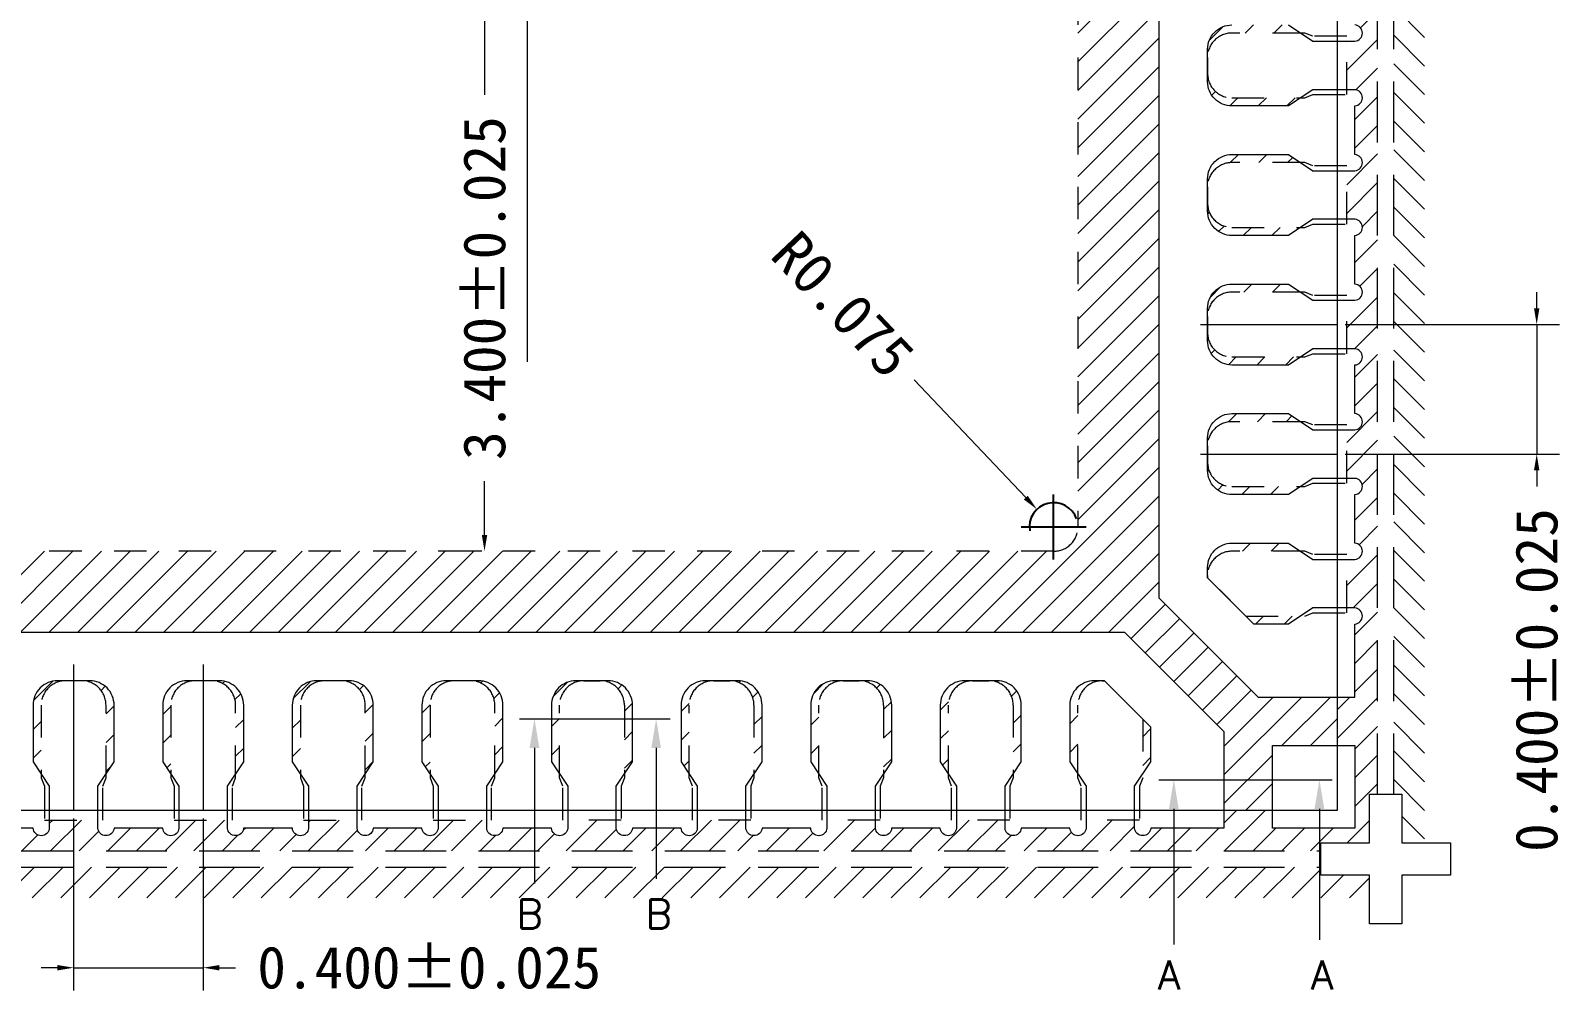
# Model space of a CAD drawing. Extents: x 553.6 to 563.5, y -9.7 to 4.9.
# Drawn here: x 556.62 to 561.354, y -2.528 to 0.451 of the extents above; entities that cross this region are included whole.
import ezdxf

# ---------------------------------------------------------------- set-up
doc = ezdxf.new("R2010")
doc.units = 0
doc.header["$LTSCALE"] = 5
doc.header["$MEASUREMENT"] = 0
doc.header["$PDMODE"] = 3
doc.linetypes.add('HIDDEN', pattern=[0.375, 0.25, -0.125])
doc.layers.get('Defpoints').update_dxf_attribs({"linetype": 'CONTINUOUS'})
for name, color, linetype in [('1', 7, 'CONTINUOUS'), ('1D', 4, 'CONTINUOUS'), ('center', 1, 'CONTINUOUS'), ('ETCH', 4, 'CONTINUOUS'), ('PKG', 2, 'CONTINUOUS'), ('标注', 4, 'CONTINUOUS')]:
    doc.layers.add(name, color=color, linetype=linetype)
doc.layers.add('标注线', color=3, linetype='CONTINUOUS', lineweight=18)
doc.styles.add('SIMPLEX', font='SIMPLEX')
doc.styles.get("Standard").update_dxf_attribs({"font": 'romans.shx', "bigfont": 'bigfont.shx'})
doc.styles.add('宋体', font='SimSun.ttf')
doc.dimstyles.new('副本Standard', dxfattribs={"dimtxt": 0.05, "dimasz": 0.05, "dimexe": 0.07, "dimexo": 0.07, "dimgap": 0.07, "dimtad": 1, "dimzin": 1, "dimdsep": 46, "dimtxsty": 'SIMPLEX', "dimcen": 0.1, "dimclrd": 256, "dimclre": 256, "dimclrt": 256, "dimadec": 0, "dimazin": 0, "dimtfac": 1, "dimtofl": 0, "dimtmove": 0, "dimatfit": 0, "dimfxl": 1, "dimlwd": -1, "dimlwe": -1, "dimarcsym": 0})
pattern_1 = [(45, (558.63867, 2.778785), (-0.0441942, 0.0441942), [])]
pattern_2 = [(45, (0, -16.942516), (-0.044194174, 0.044194174), [])]

# ---------------------------------------------------------------- blocks, each defined once
blk = doc.blocks.new('*D19')
at = {"layer": 'Defpoints', "color": 0, "transparency": 16777216}
for p in [(3377.9539, -258.3954), (3377.9539, -258.7954), (3378.5699, -258.7954)]:
    blk.add_point(p, dxfattribs=at)
at = {"layer": '标注', "lineweight": 0, "transparency": 16777216}
for p, q in [((3378.5699, -258.3454), (3378.5699, -258.2954)), ((3377.9789, -258.3954), (3378.6399, -258.3954)), ((3378.5699, -258.3954), (3378.5699, -258.7954)), ((3377.9789, -258.7954), (3378.6399, -258.7954)), ((3378.5699, -258.8454), (3378.5699, -258.8954))]:
    blk.add_line(p, q, dxfattribs=at)
at = {"layer": '标注', "transparency": 16777216}
for points in [[(3378.5615, -258.3454), (3378.5782, -258.3454), (3378.5699, -258.3954)], [(3378.5782, -258.8454), (3378.5615, -258.8454), (3378.5699, -258.7954)]]:
    blk.add_solid(points, dxfattribs=at)
at = {"layer": '标注', "lineweight": 0, "transparency": 16777216, "insert": (3378.5699, -259.493), "char_height": 0.13, "attachment_point": 5, "rotation": 90, "style": '宋体'}
blk.add_mtext('0.400%%P0.025', dxfattribs=at)
blk = doc.blocks.new('*D29')
at = {"layer": 'Defpoints', "color": 0, "transparency": 16777216}
for p in [(3374.0539, -259.8954), (3374.4539, -259.8954), (3374.4539, -260.3812)]:
    blk.add_point(p, dxfattribs=at)
at = {"layer": '标注', "lineweight": 0, "transparency": 16777216}
for p, q in [((3374.0539, -259.9204), (3374.0539, -260.4512)), ((3374.4539, -259.9204), (3374.4539, -260.4512)), ((3374.0039, -260.3812), (3373.9539, -260.3812)), ((3374.0539, -260.3812), (3374.4539, -260.3812)), ((3374.5039, -260.3812), (3374.5539, -260.3812))]:
    blk.add_line(p, q, dxfattribs=at)
at = {"layer": '标注', "transparency": 16777216}
for points in [[(3374.0039, -260.3896), (3374.0039, -260.3729), (3374.0539, -260.3812)], [(3374.5039, -260.3729), (3374.5039, -260.3896), (3374.4539, -260.3812)]]:
    blk.add_solid(points, dxfattribs=at)
at = {"layer": '标注', "lineweight": 0, "transparency": 16777216, "insert": (3375.1515, -260.3812), "char_height": 0.13, "attachment_point": 5, "style": '宋体'}
blk.add_mtext('0.400%%P0.025', dxfattribs=at)
blk = doc.blocks.new('*D32')
at = {"layer": 'Defpoints', "color": 0, "transparency": 16777216}
for p in [(3375.3501, -255.6954), (3375.3222, -259.0954), (3375.3384, -259.0954)]:
    blk.add_point(p, dxfattribs=at)
at = {"layer": '标注', "lineweight": 0, "transparency": 16777216}
for p, q in [((3375.3251, -255.6954), (3375.2522, -255.6954)), ((3375.3222, -255.7454), (3375.3222, -257.6863)), ((3375.3222, -259.0454), (3375.3222, -258.8794)), ((3375.3134, -259.0954), (3375.2522, -259.0954))]:
    blk.add_line(p, q, dxfattribs=at)
at = {"layer": '标注', "transparency": 16777216}
for points in [[(3375.3305, -255.7454), (3375.3139, -255.7454), (3375.3222, -255.6954)], [(3375.3139, -259.0454), (3375.3305, -259.0454), (3375.3222, -259.0954)]]:
    blk.add_solid(points, dxfattribs=at)
at = {"layer": '标注', "lineweight": 0, "transparency": 16777216, "insert": (3375.3222, -258.2828), "char_height": 0.13, "attachment_point": 5, "rotation": 90, "style": '宋体'}
blk.add_mtext('\\A1;3.400%%p0.025', dxfattribs=at)
blk = doc.blocks.new('*D33')
at = {"layer": 'Defpoints', "color": 0, "transparency": 16777216}
for p in [(3377.0273, -258.966), (3377.0789, -259.0204)]:
    blk.add_point(p, dxfattribs=at)
at = {"layer": '标注', "lineweight": 0, "transparency": 16777216}
blk.add_line((3376.6483, -258.5661), (3376.9929, -258.9297), dxfattribs=at)
at = {"layer": '标注', "transparency": 16777216}
for p, q in [((3377.0789, -259.1204), (3377.0789, -258.9204)), ((3376.9789, -259.0204), (3377.1789, -259.0204))]:
    blk.add_line(p, q, dxfattribs=at)
blk.add_arc((3377.0789, -259.0204), 0.075, 19.1881, 189.0986, dxfattribs=at)
blk.add_solid([(3376.9869, -258.9354), (3376.9989, -258.924), (3377.0273, -258.966)], dxfattribs=at)
at = {"layer": '标注', "lineweight": 0, "transparency": 16777216, "insert": (3376.428, -258.3337), "char_height": 0.13, "attachment_point": 5, "rotation": 313.4623, "style": '宋体'}
blk.add_mtext('R0.075', dxfattribs=at)

msp = doc.modelspace()

# ---------------------------------------------------------------- hatches: boundary and pattern name
at = {"layer": 'ETCH', "lineweight": 0}
h = msp.add_hatch(dxfattribs=at)
h.set_pattern_fill('ANSI31', color=256, scale=0.5)
h.set_pattern_definition(pattern_2)
h.paths.add_polyline_path([(555.5277, -1.9065), (555.5527, -1.9065), (555.5527, -2.0565), (555.7027, -2.0565), (555.7027, -2.0815), (560.6027, -2.0815), (560.6027, -2.0565), (560.7527, -2.0565), (560.7527, -1.9065), (560.7777, -1.9065), (560.7777, 2.9935), (560.7527, 2.9935), (560.7527, 3.1435), (560.6027, 3.1435), (560.6027, 3.1685), (555.7027, 3.1685), (555.7027, 3.1435), (555.5527, 3.1435), (555.5527, 2.9935), (555.5277, 2.9935)])
h.paths.add_polyline_path([(555.5977, 1.4685, 0.926625), (555.5977, 1.4187), (555.5977, 1.2684, 0.926625), (555.5977, 1.2185), (555.6227, 1.2185), (555.6227, 1.0685), (555.5977, 1.0685, 0.926625), (555.5977, 1.0187), (555.5977, 0.8684, 0.926625), (555.5977, 0.8185), (555.6227, 0.8185), (555.6227, 0.6685), (555.5977, 0.6685, 0.926625), (555.5977, 0.6187), (555.5977, 0.4684, 0.926625), (555.5977, 0.4185), (555.6227, 0.4185), (555.6227, 0.2685), (555.5977, 0.2685, 0.926625), (555.5977, 0.2187), (555.5977, 0.0684, 0.926625), (555.5977, 0.0185), (555.6227, 0.0185), (555.6227, -0.1315), (555.5977, -0.1315, 0.926625), (555.5977, -0.1813), (555.5977, -0.3316, 0.926625), (555.5977, -0.3815), (555.6227, -0.3815), (555.6227, -0.5315), (555.5977, -0.5315, 0.926625), (555.5977, -0.5813), (555.5977, -0.7316, 0.926625), (555.5977, -0.7815), (555.6227, -0.7815), (555.6227, -0.9315), (555.5977, -0.9315, 0.926625), (555.5977, -0.9813), (555.5977, -1.1316, 0.926625), (555.5977, -1.1815), (555.6227, -1.1815), (555.6227, -1.3315), (555.5977, -1.3315, 0.926625), (555.5977, -1.3813), (555.5977, -1.6065), (555.6527, -1.6065), (555.6527, -1.7565), (555.5977, -1.7565), (555.5977, -2.0115), (555.8527, -2.0115), (555.8527, -1.9565), (556.0027, -1.9565), (556.0027, -2.0115), (556.2278, -2.0115, 0.926625), (556.2777, -2.0115), (556.2777, -1.9865), (556.4277, -1.9865), (556.4277, -2.0115, 0.926625), (556.4775, -2.0115), (556.6278, -2.0115, 0.926625), (556.6777, -2.0115), (556.6777, -1.9865), (556.8277, -1.9865), (556.8277, -2.0115, 0.926625), (556.8775, -2.0115), (557.0278, -2.0115, 0.926625), (557.0777, -2.0115), (557.0777, -1.9865), (557.2277, -1.9865), (557.2277, -2.0115, 0.926625), (557.2775, -2.0115), (557.4278, -2.0115, 0.926625), (557.4777, -2.0115), (557.4777, -1.9865), (557.6277, -1.9865), (557.6277, -2.0115, 0.926625), (557.6775, -2.0115), (557.8278, -2.0115, 0.926625), (557.8777, -2.0115), (557.8777, -1.9865), (558.0277, -1.9865), (558.0277, -2.0115, 0.926625), (558.0775, -2.0115), (558.2278, -2.0115, 0.926625), (558.2777, -2.0115), (558.2777, -1.9865), (558.4277, -1.9865), (558.4277, -2.0115, 0.926625), (558.4775, -2.0115), (558.6278, -2.0115, 0.926625), (558.6777, -2.0115), (558.6777, -1.9865), (558.8277, -1.9865), (558.8277, -2.0115, 0.926625), (558.8775, -2.0115), (559.0278, -2.0115, 0.926625), (559.0777, -2.0115), (559.0777, -1.9865), (559.2277, -1.9865), (559.2277, -2.0115, 0.926625), (559.2775, -2.0115), (559.4278, -2.0115, 0.926625), (559.4777, -2.0115), (559.4777, -1.9865), (559.6277, -1.9865), (559.6277, -2.0115, 0.926625), (559.6775, -2.0115), (559.8278, -2.0115, 0.926625), (559.8777, -2.0115), (559.8777, -1.9865), (560.0277, -1.9865), (560.0277, -2.0115, 0.926625), (560.0775, -2.0115), (560.3027, -2.0115), (560.3027, -1.9565), (560.4527, -1.9565), (560.4527, -2.0115), (560.7077, -2.0115), (560.7077, -1.7565), (560.6527, -1.7565), (560.6527, -1.6065), (560.7077, -1.6065), (560.7077, -1.3813, 0.926625), (560.7077, -1.3315), (560.6827, -1.3315), (560.6827, -1.1815), (560.7077, -1.1815, 0.926625), (560.7077, -1.1316), (560.7077, -0.9813, 0.926625), (560.7077, -0.9315), (560.6827, -0.9315), (560.6827, -0.7815), (560.7077, -0.7815, 0.926625), (560.7077, -0.7316), (560.7077, -0.5813, 0.926625), (560.7077, -0.5315), (560.6827, -0.5315), (560.6827, -0.3815), (560.7077, -0.3815, 0.926625), (560.7077, -0.3316), (560.7077, -0.1813, 0.926625), (560.7077, -0.1315), (560.6827, -0.1315), (560.6827, 0.0185), (560.7077, 0.0185, 0.926625), (560.7077, 0.0684), (560.7077, 0.2187, 0.926625), (560.7077, 0.2685), (560.6827, 0.2685), (560.6827, 0.4185), (560.7077, 0.4185, 0.926625), (560.7077, 0.4684), (560.7077, 0.6187, 0.926625), (560.7077, 0.6685), (560.6827, 0.6685), (560.6827, 0.8185), (560.7077, 0.8185, 0.926625), (560.7077, 0.8684), (560.7077, 1.0187, 0.926625), (560.7077, 1.0685), (560.6827, 1.0685), (560.6827, 1.2185), (560.7077, 1.2185, 0.926625), (560.7077, 1.2684), (560.7077, 1.4187, 0.926625), (560.7077, 1.4685), (560.6827, 1.4685), (560.6827, 1.6185), (560.7077, 1.6185, 0.926625), (560.7077, 1.6684), (560.7077, 1.8187, 0.926625), (560.7077, 1.8685), (560.6827, 1.8685), (560.6827, 2.0185), (560.7077, 2.0185, 0.926625), (560.7077, 2.0684), (560.7077, 2.2187, 0.926625), (560.7077, 2.2685), (560.6827, 2.2685), (560.6827, 2.4185), (560.7077, 2.4185, 0.926625), (560.7077, 2.4684), (560.7077, 2.6935), (560.6527, 2.6935), (560.6527, 2.8435), (560.7077, 2.8435), (560.7077, 3.0985), (560.4527, 3.0985), (560.4527, 3.0435), (560.3027, 3.0435), (560.3027, 3.0985), (560.0775, 3.0985, 0.926625), (560.0277, 3.0985), (560.0277, 3.0735), (559.8777, 3.0735), (559.8777, 3.0985, 0.926625), (559.8278, 3.0985), (559.6775, 3.0985, 0.926625), (559.6277, 3.0985), (559.6277, 3.0735), (559.4777, 3.0735), (559.4777, 3.0985, 0.926625), (559.4278, 3.0985), (559.2775, 3.0985, 0.926625), (559.2277, 3.0985), (559.2277, 3.0735), (559.0777, 3.0735), (559.0777, 3.0985, 0.926625), (559.0278, 3.0985), (558.8775, 3.0985, 0.926625), (558.8277, 3.0985), (558.8277, 3.0735), (558.6777, 3.0735), (558.6777, 3.0985, 0.926625), (558.6278, 3.0985), (558.4775, 3.0985, 0.926625), (558.4277, 3.0985), (558.4277, 3.0735), (558.2777, 3.0735), (558.2777, 3.0985, 0.926625), (558.2278, 3.0985), (558.0775, 3.0985, 0.926625), (558.0277, 3.0985), (558.0277, 3.0735), (557.8777, 3.0735), (557.8777, 3.0985, 0.926625), (557.8278, 3.0985), (557.6775, 3.0985, 0.926625), (557.6277, 3.0985), (557.6277, 3.0735), (557.4777, 3.0735), (557.4777, 3.0985, 0.926625), (557.4278, 3.0985), (557.2775, 3.0985, 0.926625), (557.2277, 3.0985), (557.2277, 3.0735), (557.0777, 3.0735), (557.0777, 3.0985, 0.926625), (557.0278, 3.0985), (556.8775, 3.0985, 0.926625), (556.8277, 3.0985), (556.8277, 3.0735), (556.6777, 3.0735), (556.6777, 3.0985, 0.926625), (556.6278, 3.0985), (556.4775, 3.0985, 0.926625), (556.4277, 3.0985), (556.4277, 3.0735), (556.2777, 3.0735), (556.2777, 3.0985, 0.926625), (556.2278, 3.0985), (556.0027, 3.0985), (556.0027, 3.0435), (555.8527, 3.0435), (555.8527, 3.0985), (555.5977, 3.0985), (555.5977, 2.8435), (555.6527, 2.8435), (555.6527, 2.6935), (555.5977, 2.6935), (555.5977, 2.4684, 0.926625), (555.5977, 2.4185), (555.6227, 2.4185), (555.6227, 2.2685), (555.5977, 2.2685, 0.926625), (555.5977, 2.2187), (555.5977, 2.0684, 0.926625), (555.5977, 2.0185), (555.6227, 2.0185), (555.6227, 1.8685), (555.5977, 1.8685, 0.926625), (555.5977, 1.8187), (555.5977, 1.6684, 0.926625), (555.5977, 1.6185), (555.6227, 1.6185), (555.6227, 1.4685)], flags=16)
h.paths.add_polyline_path([(556.4527, -1.0815, 0.414214), (556.5277, -1.1565), (559.7777, -1.1565, 0.414214), (559.8527, -1.0815), (559.8527, 2.1685, 0.414214), (559.7777, 2.2435), (556.7527, 2.2435), (556.4527, 1.9435)], flags=0)
h = msp.add_hatch(dxfattribs=at)
h.set_pattern_fill('ANSI31', color=256, scale=0.5, angle=90)
h.set_pattern_definition([(135, (575.63868, -557.609146), (-0.044194174, -0.044194174), [])])
h.paths.add_polyline_path([(560.8527, -2.0565), (560.9227, -2.0565), (560.9227, 3.1435), (560.8527, 3.1435), (560.8527, 2.9935), (560.8277, 2.9935), (560.8277, -1.9065), (560.8527, -1.9065)])
h = msp.add_hatch(dxfattribs=at)
h.set_pattern_fill('ANSI31', color=256, scale=0.5)
h.paths.add_polyline_path([(560.1027, 2.3874), (560.4087, 2.6935), (560.6527, 2.6935), (560.6527, 2.8435), (560.4527, 2.8435), (560.4527, 3.0435), (560.3027, 3.0435), (560.3027, 2.7996), (559.9966, 2.4935), (556.3087, 2.4935), (556.0027, 2.7996), (556.0027, 3.0435), (555.8527, 3.0435), (555.8527, 2.8435), (555.6527, 2.8435), (555.6527, 2.6935), (555.8966, 2.6935), (556.2027, 2.3874), (556.2027, -1.3004), (555.8966, -1.6065), (555.6527, -1.6065), (555.6527, -1.7565), (555.8527, -1.7565), (555.8527, -1.9565), (556.0027, -1.9565), (556.0027, -1.7126), (556.3087, -1.4065), (559.9966, -1.4065), (560.3027, -1.7126), (560.3027, -1.9565), (560.4527, -1.9565), (560.4527, -1.7565), (560.6527, -1.7565), (560.6527, -1.6065), (560.4087, -1.6065), (560.1027, -1.3004)])
h.paths.add_polyline_path([(556.7527, 2.2435), (559.7777, 2.2435, -0.414214), (559.8527, 2.1685), (559.8527, -1.0815, -0.414214), (559.7777, -1.1565), (556.5277, -1.1565, -0.414214), (556.4527, -1.0815), (556.4527, 1.9435)], flags=16)
h = msp.add_hatch(dxfattribs=at)
h.set_pattern_fill('ANSI31', color=256, scale=0.5)
h.set_pattern_definition(pattern_1)
h.paths.add_polyline_path([(560.5402, 1.0435), (560.5027, 1.0185), (560.3277, 1.0185, -0.414214), (560.2527, 1.0935), (560.2527, 1.1185, 0.414214), (560.3277, 1.0435)])
h.paths.add_polyline_path([(560.5027, 1.2685), (560.5402, 1.2435), (560.3277, 1.2435, 0.414214), (560.2527, 1.1685), (560.2527, 1.1935, -0.414214), (560.3277, 1.2685)])
h.paths.add_polyline_path([(560.5402, 1.4435), (560.5027, 1.4185), (560.3277, 1.4185, -0.414214), (560.2527, 1.4935), (560.2527, 1.5185, 0.414214), (560.3277, 1.4435)])
h.paths.add_polyline_path([(560.5027, 1.6685), (560.5402, 1.6435), (560.3277, 1.6435, 0.414214), (560.2527, 1.5685), (560.2527, 1.5935, -0.414214), (560.3277, 1.6685)])
h.paths.add_polyline_path([(560.5402, 1.8435), (560.5027, 1.8185), (560.3277, 1.8185, -0.414214), (560.2527, 1.8935), (560.2527, 1.9185, 0.414214), (560.3277, 1.8435)])
h.paths.add_polyline_path([(560.5027, 2.0685), (560.5402, 2.0435), (560.3277, 2.0435, 0.414214), (560.2527, 1.9685), (560.2527, 1.9935, -0.414214), (560.3277, 2.0685)])
h.paths.add_polyline_path([(560.5402, 2.2435), (560.5027, 2.2185), (560.3277, 2.2185, -0.414214), (560.2527, 2.2935), (560.2527, 2.3185, 0.414214), (560.3277, 2.2435)])
h.paths.add_polyline_path([(560.5027, 2.4685), (560.5402, 2.4435), (560.3709, 2.4435), (560.3959, 2.4685)])
h.paths.add_polyline_path([(560.5402, -1.3565), (560.5027, -1.3815), (560.3959, -1.3815), (560.3709, -1.3565)])
h.paths.add_polyline_path([(560.5027, -1.1315), (560.5402, -1.1565), (560.3277, -1.1565, 0.414214), (560.2527, -1.2315), (560.2527, -1.2065, -0.414214), (560.3277, -1.1315)])
h.paths.add_polyline_path([(560.5402, -0.9565), (560.5027, -0.9815), (560.3277, -0.9815, -0.414214), (560.2527, -0.9065), (560.2527, -0.8815, 0.414214), (560.3277, -0.9565)])
h.paths.add_polyline_path([(560.5027, -0.7315), (560.5402, -0.7565), (560.3277, -0.7565, 0.414214), (560.2527, -0.8315), (560.2527, -0.8065, -0.414214), (560.3277, -0.7315)])
h.paths.add_polyline_path([(560.5402, -0.5565), (560.5027, -0.5815), (560.3277, -0.5815, -0.414214), (560.2527, -0.5065), (560.2527, -0.4815, 0.414214), (560.3277, -0.5565)])
h.paths.add_polyline_path([(560.5027, -0.3315), (560.5402, -0.3565), (560.3277, -0.3565, 0.414214), (560.2527, -0.4315), (560.2527, -0.4065, -0.414214), (560.3277, -0.3315)])
h.paths.add_polyline_path([(560.5402, -0.1565), (560.5027, -0.1815), (560.3277, -0.1815, -0.414214), (560.2527, -0.1065), (560.2527, -0.0815, 0.414214), (560.3277, -0.1565)])
h.paths.add_polyline_path([(560.5027, 0.0685), (560.5402, 0.0435), (560.3277, 0.0435, 0.414214), (560.2527, -0.0315), (560.2527, -0.0065, -0.414214), (560.3277, 0.0685)])
h.paths.add_polyline_path([(560.5402, 0.2435), (560.5027, 0.2185), (560.3277, 0.2185, -0.414214), (560.2527, 0.2935), (560.2527, 0.3185, 0.414214), (560.3277, 0.2435)])
h.paths.add_polyline_path([(560.5027, 0.4685), (560.5402, 0.4435), (560.3277, 0.4435, 0.414214), (560.2527, 0.3685), (560.2527, 0.3935, -0.414214), (560.3277, 0.4685)])
h.paths.add_polyline_path([(560.5402, 0.6435), (560.5027, 0.6185), (560.3277, 0.6185, -0.414214), (560.2527, 0.6935), (560.2527, 0.7185, 0.414214), (560.3277, 0.6435)])
h.paths.add_polyline_path([(560.5027, 0.8685), (560.5402, 0.8435), (560.3277, 0.8435, 0.414214), (560.2527, 0.7685), (560.2527, 0.7935, -0.414214), (560.3277, 0.8685)])
h = msp.add_hatch(dxfattribs=at)
h.set_pattern_fill('ANSI31', color=256, scale=0.5)
h.set_pattern_definition(pattern_1)
h.paths.add_polyline_path([(558.6527, -1.844), (558.6277, -1.8065), (558.6277, -1.6315, -0.414214), (558.7027, -1.5565), (558.7277, -1.5565, 0.414214), (558.6527, -1.6315)])
h.paths.add_polyline_path([(558.8777, -1.8065), (558.8527, -1.844), (558.8527, -1.6315, 0.414214), (558.7777, -1.5565), (558.8027, -1.5565, -0.414214), (558.8777, -1.6315)])
h.paths.add_polyline_path([(559.0527, -1.844), (559.0277, -1.8065), (559.0277, -1.6315, -0.414214), (559.1027, -1.5565), (559.1277, -1.5565, 0.414214), (559.0527, -1.6315)])
h.paths.add_polyline_path([(559.2777, -1.8065), (559.2527, -1.844), (559.2527, -1.6315, 0.414214), (559.1777, -1.5565), (559.2027, -1.5565, -0.414214), (559.2777, -1.6315)])
h.paths.add_polyline_path([(559.4527, -1.844), (559.4277, -1.8065), (559.4277, -1.6315, -0.414214), (559.5027, -1.5565), (559.5277, -1.5565, 0.414214), (559.4527, -1.6315)])
h.paths.add_polyline_path([(559.6777, -1.8065), (559.6527, -1.844), (559.6527, -1.6315, 0.414214), (559.5777, -1.5565), (559.6027, -1.5565, -0.414214), (559.6777, -1.6315)])
h.paths.add_polyline_path([(559.8527, -1.844), (559.8277, -1.8065), (559.8277, -1.6315, -0.414214), (559.9027, -1.5565), (559.9277, -1.5565, 0.414214), (559.8527, -1.6315)])
h.paths.add_polyline_path([(560.0777, -1.8065), (560.0527, -1.844), (560.0527, -1.6747), (560.0777, -1.6997)])
h.paths.add_polyline_path([(556.2527, -1.844), (556.2277, -1.8065), (556.2277, -1.6997), (556.2527, -1.6747)])
h.paths.add_polyline_path([(556.4777, -1.8065), (556.4527, -1.844), (556.4527, -1.6315, 0.414214), (556.3777, -1.5565), (556.4027, -1.5565, -0.414214), (556.4777, -1.6315)])
h.paths.add_polyline_path([(556.6527, -1.844), (556.6277, -1.8065), (556.6277, -1.6315, -0.414214), (556.7027, -1.5565), (556.7277, -1.5565, 0.414214), (556.6527, -1.6315)])
h.paths.add_polyline_path([(556.8777, -1.8065), (556.8527, -1.844), (556.8527, -1.6315, 0.414214), (556.7777, -1.5565), (556.8027, -1.5565, -0.414214), (556.8777, -1.6315)])
h.paths.add_polyline_path([(557.0527, -1.844), (557.0277, -1.8065), (557.0277, -1.6315, -0.414214), (557.1027, -1.5565), (557.1277, -1.5565, 0.414214), (557.0527, -1.6315)])
h.paths.add_polyline_path([(557.2777, -1.8065), (557.2527, -1.844), (557.2527, -1.6315, 0.414214), (557.1777, -1.5565), (557.2027, -1.5565, -0.414214), (557.2777, -1.6315)])
h.paths.add_polyline_path([(557.4527, -1.844), (557.4277, -1.8065), (557.4277, -1.6315, -0.414214), (557.5027, -1.5565), (557.5277, -1.5565, 0.414214), (557.4527, -1.6315)])
h.paths.add_polyline_path([(557.6777, -1.8065), (557.6527, -1.844), (557.6527, -1.6315, 0.414214), (557.5777, -1.5565), (557.6027, -1.5565, -0.414214), (557.6777, -1.6315)])
h.paths.add_polyline_path([(557.8527, -1.844), (557.8277, -1.8065), (557.8277, -1.6315, -0.414214), (557.9027, -1.5565), (557.9277, -1.5565, 0.414214), (557.8527, -1.6315)])
h.paths.add_polyline_path([(558.0777, -1.8065), (558.0527, -1.844), (558.0527, -1.6315, 0.414214), (557.9777, -1.5565), (558.0027, -1.5565, -0.414214), (558.0777, -1.6315)])
h.paths.add_polyline_path([(558.2527, -1.844), (558.2277, -1.8065), (558.2277, -1.6315, -0.414214), (558.3027, -1.5565), (558.3277, -1.5565, 0.414214), (558.2527, -1.6315)])
h.paths.add_polyline_path([(558.4777, -1.8065), (558.4527, -1.844), (558.4527, -1.6315, 0.414214), (558.3777, -1.5565), (558.4027, -1.5565, -0.414214), (558.4777, -1.6315)])
h = msp.add_hatch(dxfattribs=at)
h.set_pattern_fill('ANSI31', color=256, scale=0.5)
h.set_pattern_definition(pattern_2)
h.paths.add_polyline_path([(555.5527, -2.1565), (555.5527, -2.2265), (560.7527, -2.2265), (560.7527, -2.1565), (560.6027, -2.1565), (560.6027, -2.1315), (555.7027, -2.1315), (555.7027, -2.1565)])

# ---------------------------------------------------------------- linework, layer by layer
at = {"layer": '1', "lineweight": 0}
for points in [[(560.1027, 2.3874), (560.1027, -1.3004), (560.4087, -1.6065), (560.7077, -1.6065), (560.7077, -1.3813, 0.926625), (560.7077, -1.3315), (560.5777, -1.3315), (560.5027, -1.3815), (560.3959, -1.3815), (560.2527, -1.2383), (560.2527, -1.2065, -0.414214), (560.3277, -1.1315), (560.5027, -1.1315), (560.5777, -1.1815), (560.7077, -1.1815, 0.926625), (560.7077, -1.1316), (560.7077, -0.9813, 0.926625), (560.7077, -0.9315), (560.5777, -0.9315), (560.5027, -0.9815), (560.3277, -0.9815, -0.414214), (560.2527, -0.9065), (560.2527, -0.8065, -0.414214), (560.3277, -0.7315), (560.5027, -0.7315), (560.5777, -0.7815), (560.7077, -0.7815, 0.926625), (560.7077, -0.7316), (560.7077, -0.5813, 0.926625), (560.7077, -0.5315), (560.5777, -0.5315), (560.5027, -0.5815), (560.3277, -0.5815, -0.414214), (560.2527, -0.5065), (560.2527, -0.4065, -0.414214), (560.3277, -0.3315), (560.5027, -0.3315), (560.5777, -0.3815), (560.7077, -0.3815, 0.926625), (560.7077, -0.3316), (560.7077, -0.1813, 0.926625), (560.7077, -0.1315), (560.5777, -0.1315), (560.5027, -0.1815), (560.3277, -0.1815, -0.414214), (560.2527, -0.1065), (560.2527, -0.0065, -0.414214), (560.3277, 0.0685), (560.5027, 0.0685), (560.5777, 0.0185), (560.7077, 0.0185, 0.926625), (560.7077, 0.0684), (560.7077, 0.2187, 0.926625), (560.7077, 0.2685), (560.5777, 0.2685), (560.5027, 0.2185), (560.3277, 0.2185, -0.414214), (560.2527, 0.2935), (560.2527, 0.3935, -0.414214), (560.3277, 0.4685)], [(560.5027, 0.4685), (560.5777, 0.4185), (560.7077, 0.4185, 0.926625), (560.7077, 0.4684)]]:
    msp.add_lwpolyline(points, format="xyb", dxfattribs=at)
at = {"layer": '1', "linetype": 'Continuous', "lineweight": 0}
msp.add_lwpolyline([(556.3087, -1.4065), (559.9966, -1.4065), (560.3027, -1.7126), (560.3027, -2.0115), (560.0775, -2.0115, -0.926625), (560.0277, -2.0115), (560.0277, -1.8815), (560.0777, -1.8065), (560.0777, -1.6997), (559.9345, -1.5565), (559.9027, -1.5565, 0.414214), (559.8277, -1.6315), (559.8277, -1.8065), (559.8777, -1.8815), (559.8777, -2.0115, -0.926625), (559.8278, -2.0115), (559.6775, -2.0115, -0.926625), (559.6277, -2.0115), (559.6277, -1.8815), (559.6777, -1.8065), (559.6777, -1.6315, 0.414214), (559.6027, -1.5565), (559.5027, -1.5565, 0.414214), (559.4277, -1.6315), (559.4277, -1.8065), (559.4777, -1.8815), (559.4777, -2.0115, -0.926625), (559.4278, -2.0115), (559.2775, -2.0115, -0.926625), (559.2277, -2.0115), (559.2277, -1.8815), (559.2777, -1.8065), (559.2777, -1.6315, 0.414214), (559.2027, -1.5565), (559.1027, -1.5565, 0.414214), (559.0277, -1.6315), (559.0277, -1.8065), (559.0777, -1.8815), (559.0777, -2.0115, -0.926625), (559.0278, -2.0115), (558.8775, -2.0115, -0.926625), (558.8277, -2.0115), (558.8277, -1.8815), (558.8777, -1.8065), (558.8777, -1.6315, 0.414214), (558.8027, -1.5565), (558.7027, -1.5565, 0.414214), (558.6277, -1.6315), (558.6277, -1.8065), (558.6777, -1.8815), (558.6777, -2.0115, -0.926625), (558.6278, -2.0115), (558.4775, -2.0115, -0.926625), (558.4277, -2.0115), (558.4277, -1.8815), (558.4777, -1.8065), (558.4777, -1.6315, 0.414214), (558.4027, -1.5565), (558.3027, -1.5565, 0.414214), (558.2277, -1.6315), (558.2277, -1.8065), (558.2777, -1.8815), (558.2777, -2.0115, -0.926625), (558.2278, -2.0115), (558.0775, -2.0115, -0.926625), (558.0277, -2.0115), (558.0277, -1.8815), (558.0777, -1.8065), (558.0777, -1.6315, 0.414214), (558.0027, -1.5565), (557.9027, -1.5565, 0.414214), (557.8277, -1.6315), (557.8277, -1.8065), (557.8777, -1.8815), (557.8777, -2.0115, -0.926625), (557.8278, -2.0115), (557.6775, -2.0115, -0.926625), (557.6277, -2.0115), (557.6277, -1.8815), (557.6777, -1.8065), (557.6777, -1.6315, 0.414214), (557.6027, -1.5565), (557.5027, -1.5565, 0.414214), (557.4277, -1.6315), (557.4277, -1.8065), (557.4777, -1.8815), (557.4777, -2.0115, -0.926625), (557.4278, -2.0115), (557.2775, -2.0115, -0.926625), (557.2277, -2.0115), (557.2277, -1.8815), (557.2777, -1.8065), (557.2777, -1.6315, 0.414214), (557.2027, -1.5565), (557.1027, -1.5565, 0.414214), (557.0277, -1.6315), (557.0277, -1.8065), (557.0777, -1.8815), (557.0777, -2.0115, -0.926625), (557.0278, -2.0115), (556.8775, -2.0115, -0.926625), (556.8277, -2.0115), (556.8277, -1.8815), (556.8777, -1.8065), (556.8777, -1.6315, 0.414214), (556.8027, -1.5565), (556.7027, -1.5565, 0.414214), (556.6277, -1.6315), (556.6277, -1.8065), (556.6777, -1.8815), (556.6777, -2.0115, -0.926625), (556.6278, -2.0115), (556.4775, -2.0115, -0.926625)], format="xyb", dxfattribs=at)
msp.add_lwpolyline([(560.7077, -1.7565), (560.7077, -2.0115), (560.4527, -2.0115), (560.4527, -1.7565)], close=True, dxfattribs=at)
at = {"layer": '1D', "linetype": 'HIDDEN', "lineweight": 5, "ltscale": 0.15}
for p, q in [((560.7777, -1.9065), (560.7777, 2.9935)), ((560.8277, -1.9065), (560.8277, 2.9935)), ((555.7027, -2.0815), (560.6027, -2.0815)), ((555.7027, -2.1315), (560.6027, -2.1315))]:
    msp.add_line(p, q, dxfattribs=at)
at = {"layer": '1D', "linetype": 'HIDDEN', "lineweight": 0, "ltscale": 0.05}
for points in [[(556.4527, -1.0815), (556.4527, 1.9435), (556.7527, 2.2435), (559.7777, 2.2435, -0.414214), (559.8527, 2.1685), (559.8527, -1.0815, -0.414214), (559.7777, -1.1565), (556.5277, -1.1565, -0.414214)], [(560.6827, 0.2535), (560.6827, 0.4335), (560.5777, 0.4335), (560.5527, 0.4435), (560.3277, 0.4435, 0.414214), (560.2527, 0.3685), (560.2527, 0.3185, 0.414214), (560.3277, 0.2435), (560.5527, 0.2435), (560.5777, 0.2535)], [(560.6827, -0.1465), (560.6827, 0.0335), (560.5777, 0.0335), (560.5527, 0.0435), (560.3277, 0.0435, 0.414214), (560.2527, -0.0315), (560.2527, -0.0815, 0.414214), (560.3277, -0.1565), (560.5527, -0.1565), (560.5777, -0.1465)], [(560.6827, -0.5465), (560.6827, -0.3665), (560.5777, -0.3665), (560.5527, -0.3565), (560.3277, -0.3565, 0.414214), (560.2527, -0.4315), (560.2527, -0.4815, 0.414214), (560.3277, -0.5565), (560.5527, -0.5565), (560.5777, -0.5465)], [(560.6827, -0.9465), (560.6827, -0.7665), (560.5777, -0.7665), (560.5527, -0.7565), (560.3277, -0.7565, 0.414214), (560.2527, -0.8315), (560.2527, -0.8815, 0.414214), (560.3277, -0.9565), (560.5527, -0.9565), (560.5777, -0.9465)], [(560.6827, -1.3465), (560.6827, -1.1665), (560.5777, -1.1665), (560.5527, -1.1565), (560.3277, -1.1565, 0.414214), (560.2527, -1.2315), (560.2527, -1.2383), (560.3709, -1.3565), (560.5527, -1.3565), (560.5777, -1.3465)], [(556.6627, -1.9865), (556.8427, -1.9865), (556.8427, -1.8815), (556.8527, -1.8565), (556.8527, -1.6315, 0.414214), (556.7777, -1.5565), (556.7277, -1.5565, 0.414214), (556.6527, -1.6315), (556.6527, -1.8565), (556.6627, -1.8815)], [(557.0627, -1.9865), (557.2427, -1.9865), (557.2427, -1.8815), (557.2527, -1.8565), (557.2527, -1.6315, 0.414214), (557.1777, -1.5565), (557.1277, -1.5565, 0.414214), (557.0527, -1.6315), (557.0527, -1.8565), (557.0627, -1.8815)], [(557.4627, -1.9865), (557.6427, -1.9865), (557.6427, -1.8815), (557.6527, -1.8565), (557.6527, -1.6315, 0.414214), (557.5777, -1.5565), (557.5277, -1.5565, 0.414214), (557.4527, -1.6315), (557.4527, -1.8565), (557.4627, -1.8815)], [(557.8627, -1.9865), (558.0427, -1.9865), (558.0427, -1.8815), (558.0527, -1.8565), (558.0527, -1.6315, 0.414214), (557.9777, -1.5565), (557.9277, -1.5565, 0.414214), (557.8527, -1.6315), (557.8527, -1.8565), (557.8627, -1.8815)], [(558.2627, -1.9865), (558.2627, -1.8815), (558.2527, -1.8565), (558.2527, -1.6315, -0.414214), (558.3277, -1.5565), (558.3777, -1.5565, -0.414214), (558.4527, -1.6315), (558.4527, -1.8565), (558.4427, -1.8815), (558.4427, -1.9865)], [(558.6627, -1.9865), (558.6627, -1.8815), (558.6527, -1.8565), (558.6527, -1.6315, -0.414214), (558.7277, -1.5565), (558.7777, -1.5565, -0.414214), (558.8527, -1.6315), (558.8527, -1.8565), (558.8427, -1.8815), (558.8427, -1.9865)], [(559.0627, -1.9865), (559.0627, -1.8815), (559.0527, -1.8565), (559.0527, -1.6315, -0.414214), (559.1277, -1.5565), (559.1777, -1.5565, -0.414214), (559.2527, -1.6315), (559.2527, -1.8565), (559.2427, -1.8815), (559.2427, -1.9865)], [(559.4627, -1.9865), (559.4627, -1.8815), (559.4527, -1.8565), (559.4527, -1.6315, -0.414214), (559.5277, -1.5565), (559.5777, -1.5565, -0.414214), (559.6527, -1.6315), (559.6527, -1.8565), (559.6427, -1.8815), (559.6427, -1.9865)], [(559.8627, -1.9865), (559.8627, -1.8815), (559.8527, -1.8565), (559.8527, -1.6315, -0.414214), (559.9277, -1.5565), (559.9345, -1.5565), (560.0527, -1.6747), (560.0527, -1.8565), (560.0427, -1.8815), (560.0427, -1.9865)]]:
    msp.add_lwpolyline(points, format="xyb", close=True, dxfattribs=at)
at = {"layer": '1D', "linetype": 'HIDDEN', "lineweight": 5, "ltscale": 0.15}
msp.add_lwpolyline([(560.7527, -1.9065), (560.8527, -1.9065), (560.8527, -2.0565), (561.0027, -2.0565), (561.0027, -2.1565), (560.8527, -2.1565), (560.8527, -2.3065), (560.7527, -2.3065), (560.7527, -2.1565), (560.6027, -2.1565), (560.6027, -2.0565), (560.7527, -2.0565), (560.7527, -1.9065)], dxfattribs=at)
at = {"layer": 'center', "lineweight": 0}
for p, q in [((558.1527, 1.6582), (558.1527, -0.5712)), ((558.1527, 1.6582), (558.1527, -0.5712)), ((558.1527, 1.6582), (558.1527, -0.5712)), ((558.1527, 1.6582), (558.1527, -0.5712)), ((558.1527, 1.6582), (558.1527, -0.5712)), ((558.1527, 1.6582), (558.1527, -0.5712)), ((560.2309, -0.4565), (560.6527, -0.4565)), ((560.2309, -0.8565), (560.6527, -0.8565)), ((556.7527, -1.5061), (556.7527, -1.9565)), ((557.1527, -1.5061), (557.1527, -1.9565))]:
    msp.add_line(p, q, dxfattribs=at)
at = {"layer": 'PKG', "linetype": 'Continuous', "lineweight": 0}
msp.add_lwpolyline([(555.6527, -1.9565), (555.6527, 3.0435), (560.6527, 3.0435), (560.6527, -1.9565)], close=True, dxfattribs=at)
at = {"layer": '标注线', "lineweight": 0}
for p, q in [((558.1293, -1.6737), (558.5944, -1.6737)), ((558.1751, -1.7637), (558.1751, -2.1824)), ((558.5507, -1.7637), (558.5507, -2.1676)), ((560.1028, -1.862), (560.6372, -1.862)), ((560.1486, -1.952), (560.1486, -2.3707)), ((560.598, -1.952), (560.598, -2.356))]:
    msp.add_line(p, q, dxfattribs=at)
for points in [[(558.1601, -1.7637), (558.1901, -1.7637), (558.1751, -1.6737)], [(558.5357, -1.7637), (558.5657, -1.7637), (558.5507, -1.6737)], [(560.1336, -1.952), (560.1636, -1.952), (560.1486, -1.862)], [(560.583, -1.952), (560.613, -1.952), (560.598, -1.862)]]:
    msp.add_solid(points, dxfattribs=at)

# ---------------------------------------------------------------- texts
at = {"layer": '标注线', "lineweight": 0, "char_height": 0.09, "attachment_point": 5}
for s, insert in [('\\A1;{\\Fromans,bigfont|c134;B}', (558.1604, -2.2763)), ('\\A1;{\\Fromans,bigfont|c134;B}', (558.5588, -2.2763)), ('\\A1;A', (560.1339, -2.4647)), ('\\A1;A', (560.6062, -2.4647))]:
    msp.add_mtext(s, dxfattribs=dict(at, insert=insert))

# ---------------------------------------------------------------- dimensions: what is measured, and where the dimension line sits
at = {"layer": '标注', "lineweight": 0}
dim = msp.add_linear_dim(base=(558.021, -1.1565), p1=(558.0489, 2.2435), p2=(558.0372, -1.1565), angle=90, dimstyle='副本Standard', override={"dimtxt": 0.13, "dimexo": 0.025, "dimgap": 0.05, "dimtad": 0, "dimdec": 3, "dimtxsty": '宋体', "dimtol": 1, "dimtp": 0.025, "dimtm": 0.025, "dimtdec": 3, "dimtofl": 1, "dimtolj": 1, "dimlwd": 0, "dimlwe": 0}, dxfattribs=at)
dim.commit()
dim.dimension.update_dxf_attribs({"geometry": '*D32', "text_midpoint": (558.021, -0.3439), "dimtype": 128, "insert": (-2817.3012, 257.9389)})
dim = msp.add_radius_dim(center=(559.7777, -1.0815), mpoint=(559.7261, -1.0271), dimstyle='副本Standard', override={"dimtxt": 0.13, "dimexo": 0.025, "dimgap": 0.05, "dimtad": 0, "dimdec": 3, "dimtxsty": '宋体', "dimlwd": 0}, dxfattribs=at)
dim.commit()
dim.dimension.update_dxf_attribs({"geometry": '*D33', "text_midpoint": (559.1268, -0.3947), "dimtype": 132, "insert": (-2817.3012, 257.9389)})
dim = msp.add_linear_dim(base=(561.2686, -0.8565), p1=(560.6527, -0.4565), p2=(560.6527, -0.8565), angle=90, text='<>%%P0.025', dimstyle='副本Standard', override={"dimtxt": 0.13, "dimexo": 0.025, "dimgap": 0.05, "dimtad": 0, "dimdec": 3, "dimtxsty": '宋体', "dimtofl": 1, "dimlwd": 0, "dimlwe": 0}, dxfattribs=at)
dim.commit()
dim.dimension.update_dxf_attribs({"geometry": '*D19', "text_midpoint": (561.2686, -1.5541), "insert": (-2817.3012, 257.9389)})
dim = msp.add_linear_dim(base=(557.1527, -2.4423), p1=(556.7527, -1.9565), p2=(557.1527, -1.9565), text='<>%%P0.025', dimstyle='副本Standard', override={"dimtxt": 0.13, "dimexo": 0.025, "dimgap": 0.05, "dimtad": 0, "dimdec": 3, "dimtxsty": '宋体', "dimtofl": 1, "dimlwd": 0, "dimlwe": 0}, dxfattribs=at)
dim.commit()
dim.dimension.update_dxf_attribs({"geometry": '*D29', "text_midpoint": (557.8503, -2.4423), "insert": (-2817.3012, 257.9389)})

doc.saveas('drawing.dxf')
